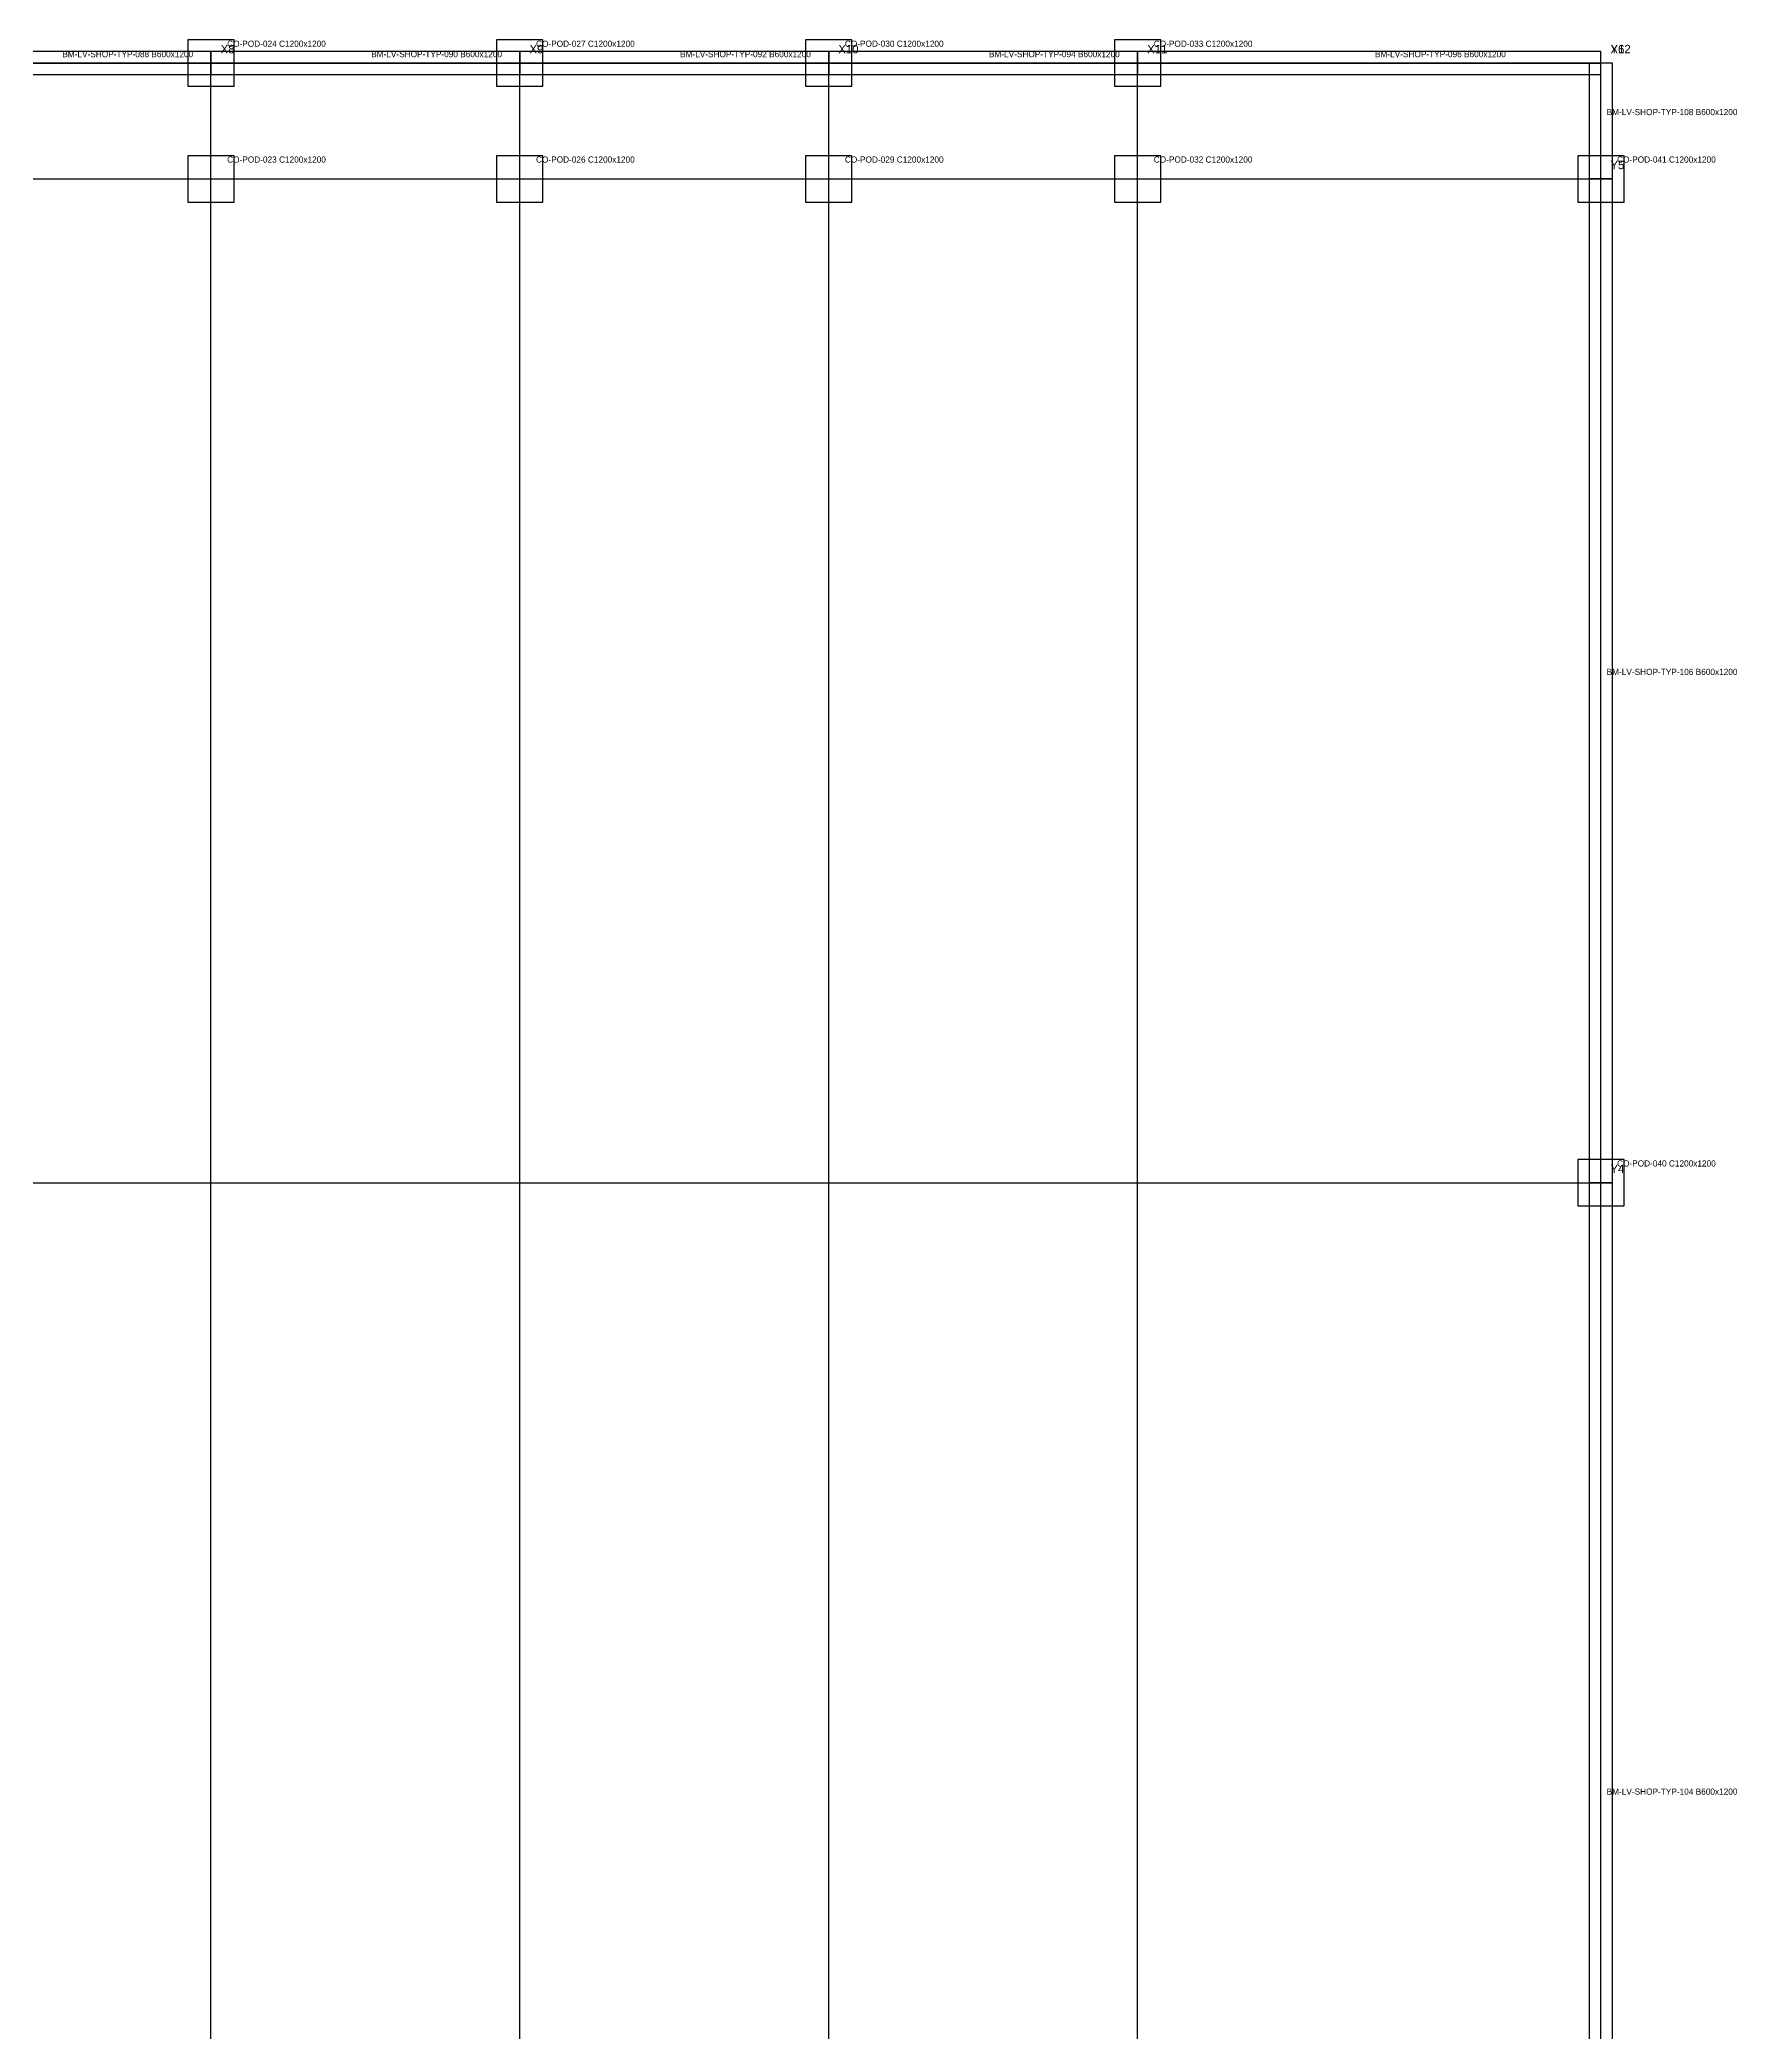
# Model space of a CAD drawing. Header units: millimetres. Extents: x -600 to 226982, y -254450 to 109948.
# Drawn here: x 63568 to 107531, y -76000 to -24400 of the extents above; entities that cross this region are included whole.
import ezdxf

# ---------------------------------------------------------------- set-up
doc = ezdxf.new("R2010")
doc.units = ezdxf.units.MM
for name, color, linetype in [('LV-SHOP-TYP_BEAM', 5, 'Continuous'), ('LV-SHOP-TYP_COLUMN', 1, 'Continuous'), ('LV-SHOP-TYP_GRID', 8, 'Continuous'), ('LV-SHOP-TYP_KEEP_OUT', 4, 'Continuous'), ('LV-SHOP-TYP_SLAB', 7, 'Continuous'), ('TEXT', 7, 'Continuous')]:
    doc.layers.add(name, color=color, linetype=linetype)

msp = doc.modelspace()

# ---------------------------------------------------------------- linework, layer by layer
at = {"layer": 'LV-SHOP-TYP_BEAM'}
for points in [[(60000, -24700), (60000, -25300), (68000, -25300), (68000, -24700), (60000, -24700)], [(68000, -24700), (68000, -25300), (76000, -25300), (76000, -24700), (68000, -24700)], [(76000, -24700), (76000, -25300), (84000, -25300), (84000, -24700), (76000, -24700)], [(84000, -24700), (84000, -25300), (92000, -25300), (92000, -24700), (84000, -24700)], [(92000, -24700), (92000, -25300), (104000, -25300), (104000, -24700), (92000, -24700)], [(103700, -28000), (104300, -28000), (104300, -25000), (103700, -25000), (103700, -28000)], [(103700, -54000), (104300, -54000), (104300, -28000), (103700, -28000), (103700, -54000)], [(103700, -86000), (104300, -86000), (104300, -54000), (103700, -54000), (103700, -86000)]]:
    msp.add_lwpolyline(points, close=True, dxfattribs=at)
at = {"layer": 'LV-SHOP-TYP_COLUMN'}
for points in [[(67400, -25600), (68600, -25600), (68600, -24400), (67400, -24400), (67400, -25600)], [(75400, -25600), (76600, -25600), (76600, -24400), (75400, -24400), (75400, -25600)], [(83400, -25600), (84600, -25600), (84600, -24400), (83400, -24400), (83400, -25600)], [(91400, -25600), (92600, -25600), (92600, -24400), (91400, -24400), (91400, -25600)], [(67400, -28600), (68600, -28600), (68600, -27400), (67400, -27400), (67400, -28600)], [(75400, -28600), (76600, -28600), (76600, -27400), (75400, -27400), (75400, -28600)], [(83400, -28600), (84600, -28600), (84600, -27400), (83400, -27400), (83400, -28600)], [(91400, -28600), (92600, -28600), (92600, -27400), (91400, -27400), (91400, -28600)], [(103400, -28600), (104600, -28600), (104600, -27400), (103400, -27400), (103400, -28600)], [(103400, -54600), (104600, -54600), (104600, -53400), (103400, -53400), (103400, -54600)]]:
    msp.add_lwpolyline(points, close=True, dxfattribs=at)
at = {"layer": 'LV-SHOP-TYP_GRID'}
for points in [[(0, -25000), (104000, -25000)], [(68000, -127000), (68000, -25000)], [(76000, -127000), (76000, -25000)], [(84000, -127000), (84000, -25000)], [(92000, -127000), (92000, -25000)], [(104000, -127000), (104000, -25000)], [(0, -28000), (104000, -28000)], [(0, -54000), (104000, -54000)]]:
    msp.add_lwpolyline(points, dxfattribs=at)
at = {"layer": 'LV-SHOP-TYP_KEEP_OUT'}
msp.add_lwpolyline([(0, -28000), (104000, -28000), (104000, -25000), (0, -25000), (0, -28000)], close=True, dxfattribs=at)
at = {"layer": 'LV-SHOP-TYP_SLAB'}
msp.add_lwpolyline([(0, -127000), (104000, -127000), (104000, -25000), (0, -25000), (0, -127000)], close=True, dxfattribs=at)

# ---------------------------------------------------------------- texts
at = {"layer": 'TEXT'}
for s, height, p in [('BM-LV-SHOP-TYP-088 B600x1200', 160, (64150, -24850)), ('X8', 220, (68250, -24750)), ('CO-POD-024 C1200x1200', 160, (68420, -24580)), ('BM-LV-SHOP-TYP-090 B600x1200', 160, (72150, -24850)), ('X9', 220, (76250, -24750)), ('CO-POD-027 C1200x1200', 160, (76420, -24580)), ('BM-LV-SHOP-TYP-092 B600x1200', 160, (80150, -24850)), ('X10', 220, (84250, -24750)), ('CO-POD-030 C1200x1200', 160, (84420, -24580)), ('BM-LV-SHOP-TYP-094 B600x1200', 160, (88150, -24850)), ('X11', 220, (92250, -24750)), ('CO-POD-033 C1200x1200', 160, (92420, -24580)), ('BM-LV-SHOP-TYP-096 B600x1200', 160, (98150, -24850)), ('Y6', 220, (104250, -24750)), ('X12', 220, (104250, -24750)), ('BM-LV-SHOP-TYP-108 B600x1200', 160, (104150, -26350)), ('CO-POD-023 C1200x1200', 160, (68420, -27580)), ('CO-POD-026 C1200x1200', 160, (76420, -27580)), ('CO-POD-029 C1200x1200', 160, (84420, -27580)), ('CO-POD-032 C1200x1200', 160, (92420, -27580)), ('Y5', 220, (104250, -27750)), ('CO-POD-041 C1200x1200', 160, (104420, -27580)), ('BM-LV-SHOP-TYP-106 B600x1200', 160, (104150, -40850)), ('Y4', 220, (104250, -53750)), ('CO-POD-040 C1200x1200', 160, (104420, -53580)), ('BM-LV-SHOP-TYP-104 B600x1200', 160, (104150, -69850))]:
    msp.add_text(s, height=height, dxfattribs=at).set_placement(p)

doc.saveas('drawing.dxf')
